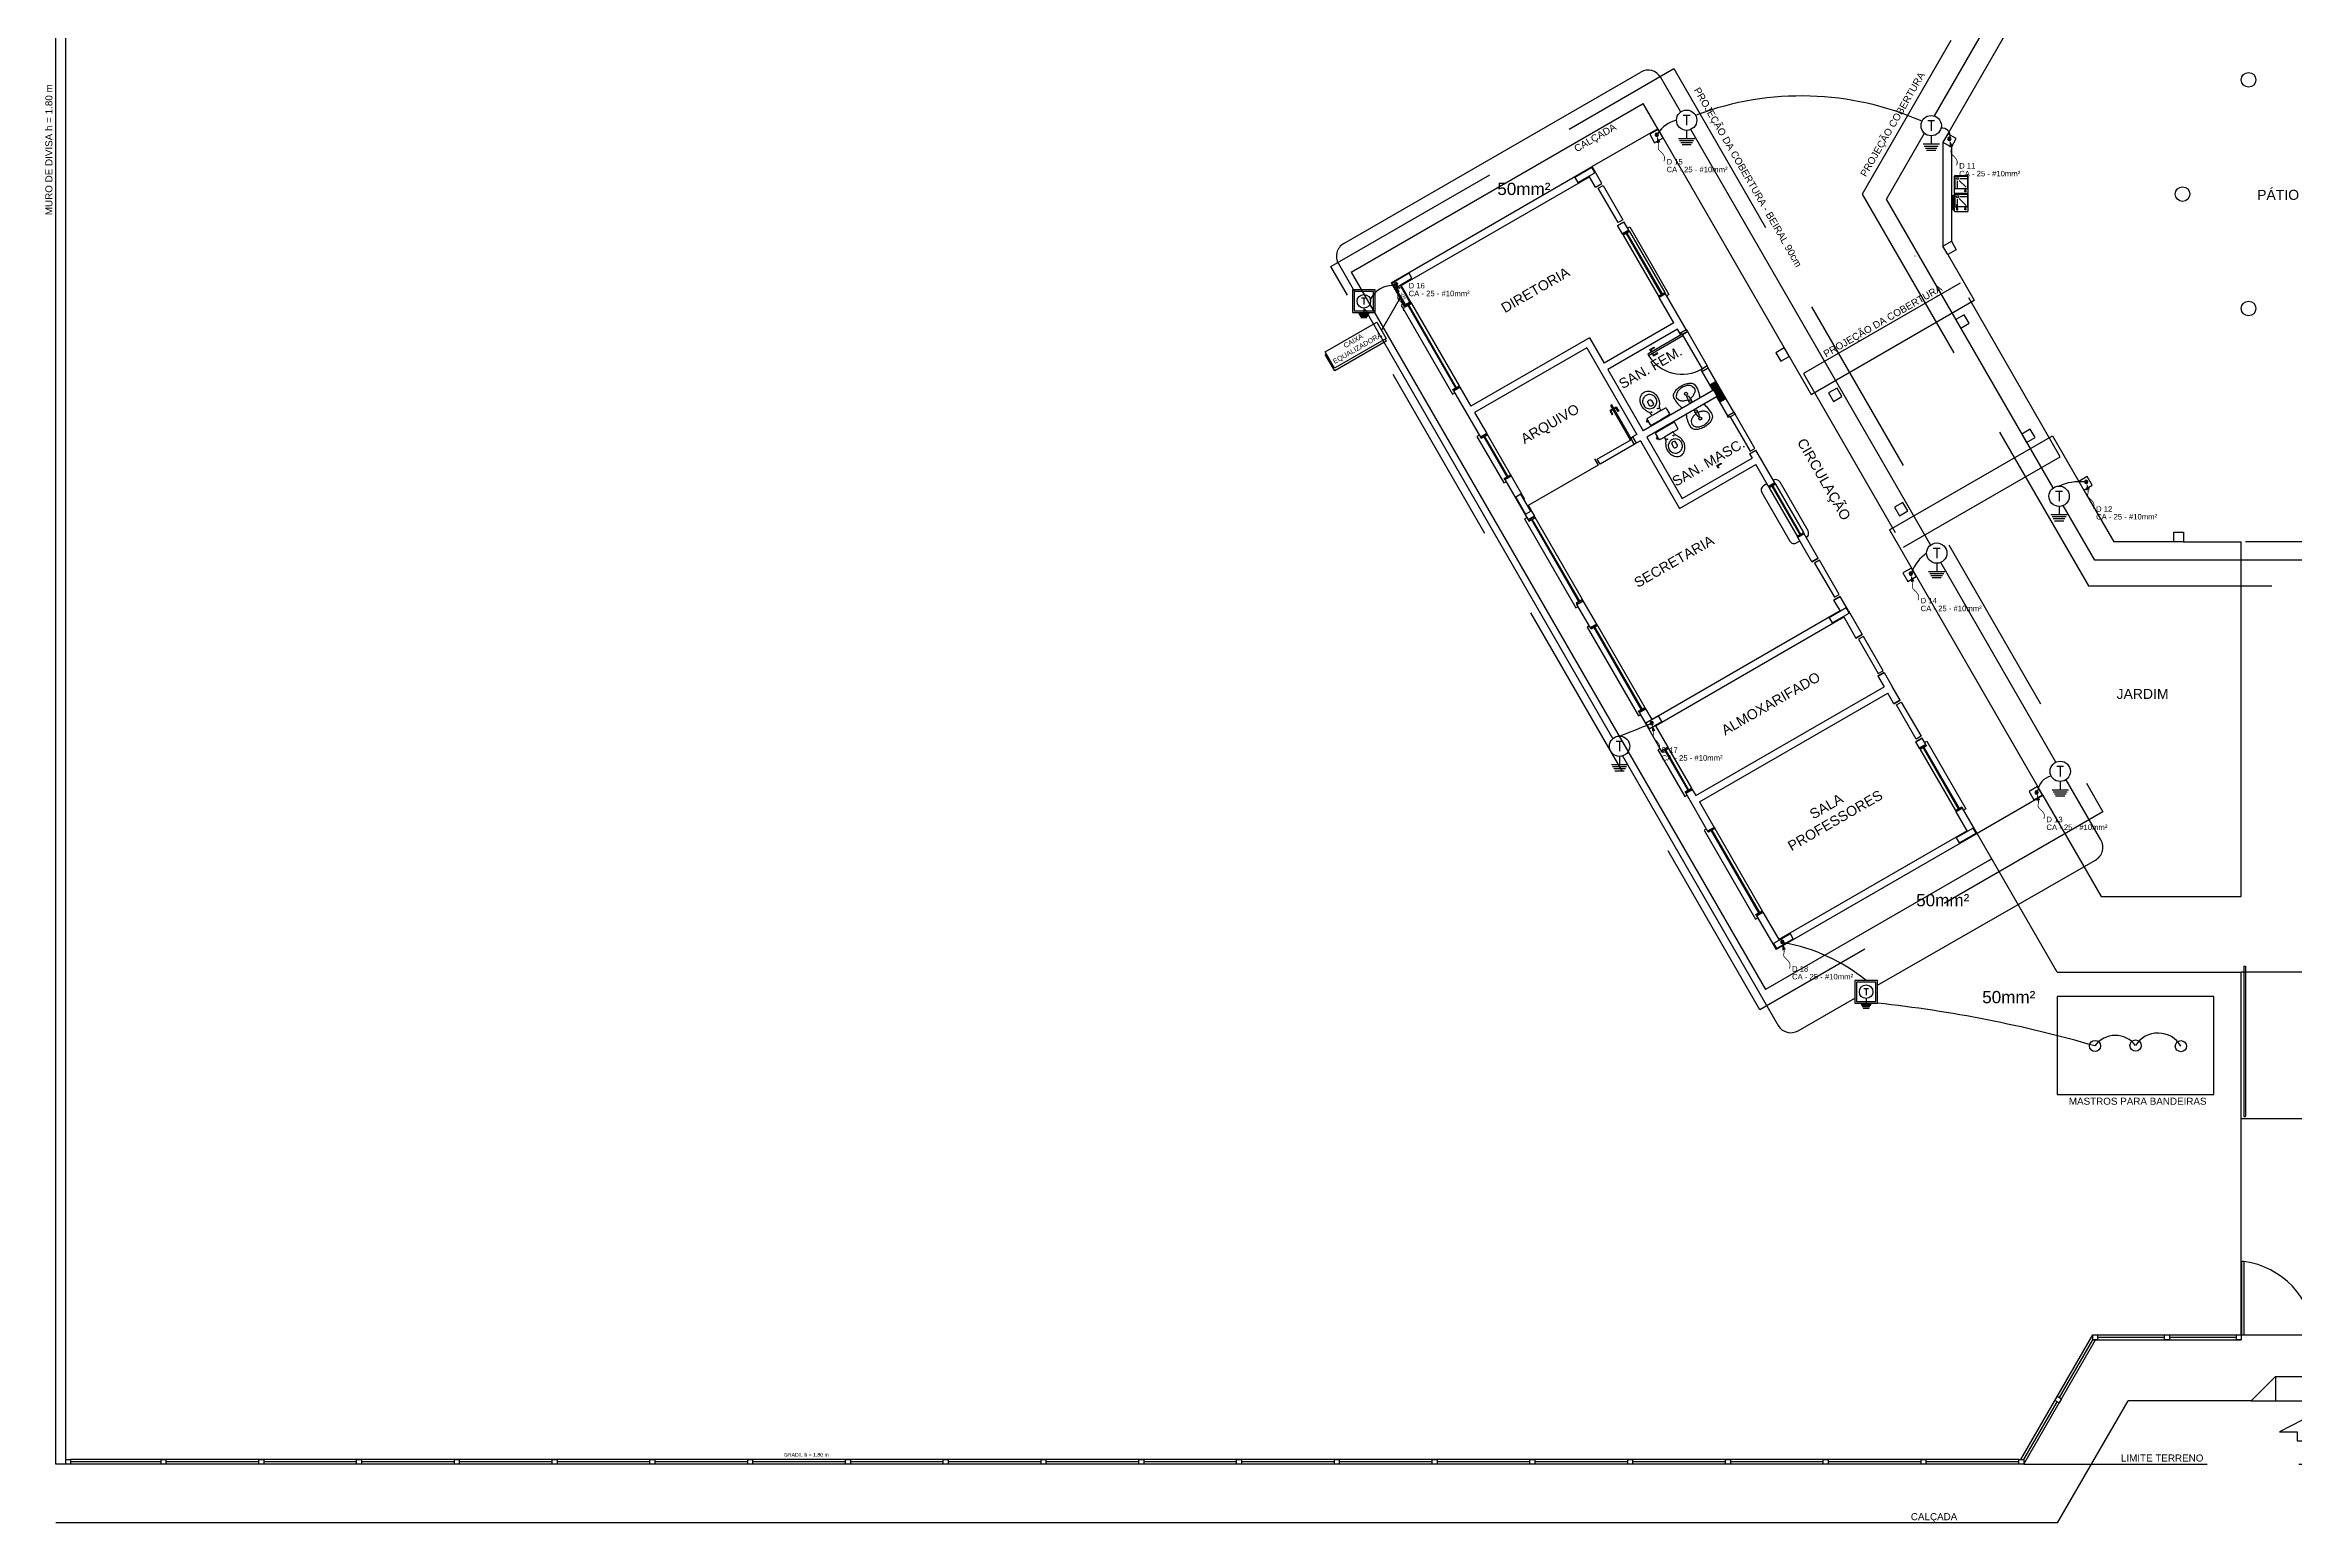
# Model space of a CAD drawing. Extents: x -192 to 167, y 237 to 369.
# Drawn here: x -62.97 to -16.95, y 295.77 to 326 of the extents above; entities that cross this region are included whole.
import ezdxf

# ---------------------------------------------------------------- set-up
doc = ezdxf.new("R2010")
doc.units = 0
doc.header["$LTSCALE"] = 0.1
doc.linetypes.add('HIDDEN', pattern=[9.525, 6.35, -3.175])
doc.linetypes.add('TRACEJADO_G', pattern=[0.375, 0.25, -0.125])
doc.layers.get('0').update_dxf_attribs({"linetype": 'CONTINUOUS'})
for name, color, linetype in [('100-Ele_diagramas', 2, 'CONTINUOUS'), ('100-txt_t2_002', 1, 'CONTINUOUS'), ('100-txt_t4', 1, 'CONTINUOUS'), ('75-0', 7, 'CONTINUOUS'), ('75-2', 7, 'CONTINUOUS'), ('A-JANEL', 1, 'CONTINUOUS'), ('A-MURO', 2, 'CONTINUOUS'), ('A-PARED', 5, 'CONTINUOUS'), ('A-PARED-PISOS', 2, 'CONTINUOUS'), ('A-PAREDE', 5, 'CONTINUOUS'), ('A-PISOS', 2, 'CONTINUOUS'), ('A-PISOS-CTEL', 2, 'TRACEJADO_G'), ('A-PISOS-NIVEL', 1, 'CONTINUOUS'), ('A-PROJCOBERTURA', 7, 'HIDDEN'), ('A-SOLEIRA', 1, 'CONTINUOUS'), ('AR-PIS', 1, 'CONTINUOUS'), ('AR-TXT', 1, 'CONTINUOUS'), ('ARQ-ALV-CORTE', 5, 'CONTINUOUS'), ('ARQ-EQP-VISTA', 1, 'CONTINUOUS'), ('ARQ-ESQ-VISTA1', 2, 'CONTINUOUS'), ('ARQ-PIS-VISTA', 8, 'CONTINUOUS'), ('ARQ-SMB-1_100', 1, 'CONTINUOUS'), ('ARQ-TXT-1_050', 2, 'CONTINUOUS'), ('ARQ-TXT-1_075', 2, 'CONTINUOUS'), ('AUX_01', 1, 'CONTINUOUS'), ('AUX_03', 3, 'CONTINUOUS'), ('Ele_diagramas', 2, 'CONTINUOUS'), ('EST-CONC-CORTE', 6, 'CONTINUOUS'), ('FARADAY', 6, 'HIDDEN'), ('GER_PARA-RAIO', 5, 'PARA-RAIO'), ('Ltype_para-raio', 5, 'PRAIO'), ('PORTAL_VTA_DIST', 2, 'CONTINUOUS'), ('PORTAL_VTA_PROX', 1, 'CONTINUOUS')]:
    doc.layers.add(name, color=color, linetype=linetype)
doc.styles.add('ESC-50-A20', font='arial.ttf', dxfattribs={"height": 0.1})
doc.styles.get("Standard").update_dxf_attribs({"font": 'ARIALUNI.TTF'})
doc.styles.add('T2', font='arial.ttf')
doc.styles.add('T4', font='arial.ttf')
doc.linetypes.add('PARA-RAIO', pattern='A,0.5,-0.15,["/",Standard,S=0.15,R=0,X=-0.1,Y=-0.075],-0.05', length=0.7)
doc.linetypes.add('PRAIO', pattern='A,0.5,-0.15,["/",Standard,S=0.15,R=0,X=-0.1,Y=-0.075],-0.05', length=0.7)

# ---------------------------------------------------------------- blocks, each defined once
blk = doc.blocks.new('cadnic01000143')
at = {"layer": 'AUX_01', "lineweight": 0}
blk.add_lwpolyline([(-0.67, -0.24), (0.67, -0.24), (0.67, 0.24), (-0.67, 0.24)], close=True, dxfattribs=at)
at = {"layer": 'AUX_03', "lineweight": 0}
blk.add_lwpolyline([(-0.6, -0.17), (0.6, -0.17), (0.6, 0.17), (-0.6, 0.17)], close=True, dxfattribs=at)
at = {"layer": '', "lineweight": 0}
blk.add_text('BEP', height=0.175, dxfattribs=at).set_placement((-0.25, -0.09))
blk = doc.blocks.new('*U71')
h = blk.add_hatch(color=252)
h.dxf.hatch_style = 1
h.paths.add_polyline_path([(0, 0), (0.15, -0.05), (0.15, 0.05)])
at = {"linetype": 'Continuous'}
for q in [(0.15, 0.05), (0.15, -0.05)]:
    blk.add_line((0, 0), q, dxfattribs=at)
for p, q in [((0.15, 0.05), (0.15, -0.05)), ((0.15, 0), (0.15, 0))]:
    blk.add_line(p, q)
blk = doc.blocks.new('cadnic01000124')
at = {"color": 10}
blk.add_lwpolyline([(0.09, 0.09, 0, 0.267, 0), (0.42, 0.42, 0.02, 0.02, 0)], format="xyseb", dxfattribs=at)
at = {"color": 10, "const_width": 0.0533}
blk.add_lwpolyline([(0.3, 0.3), (0.39, 0.38), (0.45, 0.46), (0.5, 0.54), (0.53, 0.62), (0.56, 0.69), (0.59, 0.75), (0.64, 0.81), (0.7, 0.85), (0.79, 0.87), (0.9, 0.9), (1.01, 0.92), (1.13, 0.96), (1.25, 1.01), (1.34, 1.09), (1.42, 1.21), (1.46, 1.37)], dxfattribs=at)
at = {"color": 2}
blk.add_circle((0, 0), 0.125, dxfattribs=at)
at = {"color": 3}
blk.add_circle((0, 0), 0.05, dxfattribs=at)
blk = doc.blocks.new('*U68')
at = {"layer": 'Ele_diagramas', "color": 4}
for p, q in [((-0.07, 0.103), (0.07, 0.103)), ((0, 0.103), (0, -0.103))]:
    blk.add_line(p, q, dxfattribs=at)
at = {"layer": 'Ele_diagramas', "color": 3}
for p, q in [((-0.167, -0.375), (0.167, -0.375)), ((-0.143, -0.417), (0.143, -0.417)), ((-0.119, -0.458), (0.119, -0.458)), ((0, -0.208), (0, -0.375)), ((-0.094, -0.5), (0.094, -0.5))]:
    blk.add_line(p, q, dxfattribs=at)
at = {"layer": 'Ele_diagramas', "color": 2}
blk.add_circle((0, 0), 0.208, dxfattribs=at)
blk = doc.blocks.new('6 SALAS')
at = {"layer": 'ARQ-ALV-CORTE'}
h = blk.add_hatch(color=253, dxfattribs=at)
h.dxf.hatch_style = 1
h.paths.add_polyline_path([(34.049, -28.033), (33.945, -28.093), (34.045, -28.266), (34.149, -28.206)])
h.paths.add_polyline_path([(33.949, -27.859), (33.845, -27.919), (33.945, -28.093), (34.049, -28.033)])
at = {"color": 251}
for points in [[(41.763, -47.452), (41.663, -47.452), (41.663, -47.352), (41.763, -47.352)], [(43.232, -47.452), (43.132, -47.452), (43.132, -47.352), (43.232, -47.352)], [(44.7, -47.452), (44.6, -47.452), (44.6, -47.352), (44.7, -47.352)], [(41.025, -48.658), (40.975, -48.744), (40.888, -48.694), (40.938, -48.608)], [(0.3, -50), (0.2, -50), (0.2, -49.9), (0.3, -49.9)], [(2.25, -50), (2.15, -50), (2.15, -49.9), (2.25, -49.9)], [(4.25, -50), (4.15, -50), (4.15, -49.9), (4.25, -49.9)], [(6.25, -50), (6.15, -50), (6.15, -49.9), (6.25, -49.9)], [(8.25, -50), (8.15, -50), (8.15, -49.9), (8.25, -49.9)], [(10.25, -50), (10.15, -50), (10.15, -49.9), (10.25, -49.9)], [(12.25, -50), (12.15, -50), (12.15, -49.9), (12.25, -49.9)], [(14.25, -50), (14.15, -50), (14.15, -49.9), (14.25, -49.9)], [(16.25, -50), (16.15, -50), (16.15, -49.9), (16.25, -49.9)], [(18.25, -50), (18.15, -50), (18.15, -49.9), (18.25, -49.9)], [(20.25, -50), (20.15, -50), (20.15, -49.9), (20.25, -49.9)], [(22.25, -50), (22.15, -50), (22.15, -49.9), (22.25, -49.9)], [(24.25, -50), (24.15, -50), (24.15, -49.9), (24.25, -49.9)], [(26.25, -50), (26.15, -50), (26.15, -49.9), (26.25, -49.9)], [(28.25, -50), (28.15, -50), (28.15, -49.9), (28.25, -49.9)], [(30.25, -50), (30.15, -50), (30.15, -49.9), (30.25, -49.9)], [(32.25, -50), (32.15, -50), (32.15, -49.9), (32.25, -49.9)], [(34.25, -50), (34.15, -50), (34.15, -49.9), (34.25, -49.9)], [(36.25, -50), (36.15, -50), (36.15, -49.9), (36.25, -49.9)], [(38.25, -50), (38.15, -50), (38.15, -49.9), (38.25, -49.9)], [(40.25, -50), (40.15, -50), (40.15, -49.9), (40.25, -49.9)]]:
    blk.add_lwpolyline(points, close=True, dxfattribs=at)
at = {"layer": 'A-JANEL', "color": 251}
for p, q in [((32.924, -26.055), (32.794, -26.13)), ((32.924, -26.055), (32.794, -26.13)), ((35.759, -30.965), (35.629, -31.04)), ((35.759, -30.965), (35.629, -31.04)), ((38.999, -36.577), (38.869, -36.652))]:
    blk.add_line(p, q, dxfattribs=at)
blk.add_arc((37.732, -25.361), 0.01, 180, 210, dxfattribs=at)
at = {"layer": 'A-MURO', "color": 251}
for p, q in [((0, -50), (0, 0)), ((0.2, -50), (0.2, -0.2)), ((0.2, -50), (0, -50))]:
    blk.add_line(p, q, dxfattribs=at)
at = {"layer": 'A-PARED', "color": 251}
for p, q in [((27.311, -25.832), (31.424, -23.457)), ((31.624, -23.803), (31.424, -23.457)), ((27.516, -25.887), (31.369, -23.662)), ((31.494, -23.878), (31.369, -23.662)), ((31.494, -23.878), (31.624, -23.803)), ((31.494, -23.878), (31.624, -23.803)), ((31.944, -24.658), (32.074, -24.583)), ((31.944, -24.658), (32.074, -24.583)), ((32.044, -24.831), (31.944, -24.658)), ((32.044, -24.831), (32.174, -24.756)), ((32.174, -24.756), (32.074, -24.583)), ((27.311, -25.832), (27.586, -26.308)), ((27.516, -25.887), (27.716, -26.233)), ((33.094, -26.649), (32.794, -26.13)), ((33.299, -26.704), (32.924, -26.055)), ((31.366, -26.955), (28.941, -28.355)), ((31.366, -26.955), (31.666, -27.474)), ((31.311, -27.16), (29.016, -28.485)), ((31.311, -27.16), (31.573, -27.614)), ((28.586, -28.04), (29.136, -28.993, -0.848)), ((28.716, -27.966, 1.89), (28.941, -28.355)), ((31.573, -27.614), (32.336, -28.935)), ((29.016, -28.485), (29.266, -28.918)), ((32.541, -28.99), (33.266, -30.246)), ((31.47, -29.435), (31.545, -29.565)), ((32.411, -29.065), (33.211, -30.451)), ((33.266, -30.246), (34.694, -29.421)), ((34.644, -29.334), (34.774, -29.259)), ((34.644, -29.334), (34.774, -29.259)), ((35.159, -29.926), (34.774, -29.259)), ((29.636, -29.859, -0.848), (30.112, -30.684)), ((29.766, -29.784, -0.848), (30.041, -30.26)), ((31.545, -29.565), (30.116, -30.39)), ((33.211, -30.451), (34.769, -29.551)), ((34.583, -29.658), (34.769, -29.551)), ((35.029, -30.001), (34.769, -29.551)), ((35.029, -30.001), (35.159, -29.926)), ((30.116, -30.39), (30.241, -30.606)), ((35.919, -31.542), (35.629, -31.04)), ((36.049, -31.467), (35.759, -30.965)), ((35.919, -31.542), (36.049, -31.467)), ((32.641, -34.763), (36.494, -32.538)), ((32.716, -34.893), (36.569, -32.668)), ((36.369, -32.322), (36.499, -32.247)), ((36.494, -32.538), (36.369, -32.322)), ((36.662, -32.528), (36.499, -32.247)), ((36.569, -32.668), (36.819, -33.101)), ((36.662, -32.528), (36.949, -33.026)), ((36.819, -33.101), (36.949, -33.026)), ((37.269, -33.881), (37.399, -33.806)), ((37.269, -33.881), (37.394, -34.097)), ((37.399, -33.806), (37.562, -34.087)), ((33.541, -36.322), (37.394, -34.097)), ((33.616, -36.452), (37.469, -34.227)), ((37.594, -34.444), (37.469, -34.227)), ((37.724, -34.369), (37.562, -34.087)), ((37.594, -34.444), (37.724, -34.369)), ((32.387, -34.624), (32.548, -34.903)), ((32.517, -34.549), (32.641, -34.763)), ((32.548, -34.903), (32.838, -35.406, 0.728)), ((32.716, -34.893), (32.968, -35.331, 0.728)), ((38.044, -35.223), (38.174, -35.148)), ((38.119, -35.353), (38.044, -35.223)), ((38.249, -35.278), (38.174, -35.148)), ((33.338, -36.272, 0.728), (33.786, -37.047)), ((33.468, -36.197, 0.728), (33.541, -36.322)), ((33.616, -36.452), (33.916, -36.972)), ((39.094, -37.042), (38.869, -36.652)), ((39.299, -37.097), (38.999, -36.577)), ((39.299, -37.097), (35.186, -39.472)), ((39.094, -37.042), (35.241, -39.267)), ((34.786, -38.779), (35.186, -39.472)), ((34.916, -38.704), (35.241, -39.267))]:
    blk.add_line(p, q, dxfattribs=at)
for points in [[(32.601, -22.795), (32.701, -22.968), (32.874, -22.868), (32.774, -22.695)], [(35.181, -27.263), (35.281, -27.437), (35.454, -27.337), (35.354, -27.163)], [(37.781, -31.767), (37.881, -31.94), (38.054, -31.84), (37.954, -31.667)], [(40.361, -36.235), (40.461, -36.409), (40.634, -36.309), (40.534, -36.135)], [(40.938, -42.434), (44.138, -42.434), (44.138, -40.434), (40.938, -40.434)]]:
    blk.add_lwpolyline(points, close=True, dxfattribs=at)
at = {"layer": 'A-PARED-PISOS', "color": 251}
for p, q in [((32.767, -22.682), (31.424, -23.457)), ((32.767, -22.682), (35.904, -28.116)), ((37.504, -30.887), (40.642, -36.322)), ((40.642, -36.322), (39.299, -37.097))]:
    blk.add_line(p, q, dxfattribs=at)
at = {"layer": 'A-PAREDE', "color": 251}
for p, q in [((32.174, -24.756), (32.044, -24.831)), ((32.174, -24.756), (32.044, -24.831)), ((27.716, -26.233), (27.586, -26.308)), ((27.586, -26.308), (27.716, -26.233)), ((27.716, -26.233), (27.586, -26.308)), ((32.924, -26.055), (32.794, -26.13)), ((32.924, -26.055), (32.794, -26.13)), ((28.716, -27.965), (28.586, -28.04)), ((28.586, -28.04), (28.716, -27.965)), ((28.716, -27.965), (28.586, -28.04)), ((29.136, -28.993, -0.848), (29.266, -28.918, -0.848)), ((29.266, -28.918, -0.848), (29.136, -28.993, -0.848)), ((29.636, -29.859, -0.848), (29.766, -29.784, -0.848)), ((29.766, -29.784, -0.848), (29.636, -29.859, -0.848)), ((35.159, -29.926), (35.029, -30.001)), ((35.159, -29.926), (35.029, -30.001)), ((30.241, -30.606), (30.111, -30.681)), ((30.111, -30.681), (30.241, -30.606)), ((30.241, -30.606), (30.111, -30.681)), ((35.759, -30.965), (35.629, -31.04)), ((35.759, -30.965), (35.629, -31.04)), ((36.049, -31.467), (35.919, -31.542)), ((31.241, -32.339), (31.111, -32.414)), ((31.111, -32.414), (31.241, -32.339)), ((31.241, -32.339), (31.111, -32.414)), ((31.387, -32.892), (31.111, -32.414)), ((31.517, -32.817), (31.241, -32.339)), ((36.499, -32.247), (36.369, -32.322)), ((31.517, -32.817), (31.387, -32.892)), ((31.387, -32.892), (31.517, -32.817)), ((31.517, -32.817), (31.387, -32.892)), ((36.949, -33.026), (36.819, -33.101)), ((37.399, -33.806), (37.269, -33.881)), ((37.724, -34.369), (37.594, -34.444)), ((32.517, -34.549), (32.387, -34.624)), ((32.387, -34.624), (32.517, -34.549)), ((32.517, -34.549), (32.387, -34.624)), ((32.838, -35.406), (32.968, -35.331)), ((32.968, -35.331), (32.838, -35.406)), ((38.174, -35.148), (38.044, -35.223)), ((38.249, -35.278), (38.119, -35.353)), ((38.249, -35.278), (38.119, -35.353)), ((38.249, -35.278), (38.119, -35.353)), ((33.338, -36.272), (33.468, -36.197)), ((33.468, -36.197), (33.338, -36.272)), ((38.999, -36.577), (38.869, -36.652)), ((33.916, -36.972), (33.786, -37.047)), ((33.786, -37.047), (33.916, -36.972)), ((33.916, -36.972), (33.786, -37.047)), ((34.916, -38.704), (34.786, -38.779)), ((34.786, -38.779), (34.916, -38.704)), ((34.916, -38.704), (34.786, -38.779))]:
    blk.add_line(p, q, dxfattribs=at)
for points in [[(38.772, -24.983), (38.872, -25.156), (38.698, -25.256), (38.598, -25.083)], [(38.772, -24.983), (38.872, -25.156), (38.698, -25.256), (38.598, -25.083)], [(27.331, -25.837), (27.391, -25.941), (27.738, -25.741), (27.678, -25.637)], [(39.035, -26.486), (38.862, -26.586), (38.962, -26.76), (39.135, -26.66)], [(36.432, -27.986), (36.259, -28.086), (36.359, -28.26), (36.532, -28.16)], [(40.383, -28.826), (40.21, -28.926), (40.31, -29.099), (40.483, -28.999)], [(41.652, -29.971), (41.552, -29.797), (41.378, -29.897), (41.478, -30.071)], [(41.652, -29.971), (41.552, -29.797), (41.378, -29.897), (41.478, -30.071)], [(29.862, -30.219), (30.062, -30.565), (30.166, -30.505), (29.966, -30.159)], [(37.781, -30.324), (37.607, -30.424), (37.707, -30.598), (37.881, -30.498)], [(43.32, -30.934), (43.52, -30.934), (43.52, -31.134), (43.32, -31.134)], [(43.32, -30.934), (43.52, -30.934), (43.52, -31.134), (43.32, -31.134)], [(36.272, -32.684), (36.332, -32.788), (36.679, -32.588), (36.619, -32.484)], [(38.872, -37.187), (38.932, -37.291), (39.279, -37.091), (39.219, -36.987)], [(35.131, -39.347), (35.191, -39.451), (35.538, -39.251), (35.478, -39.147)]]:
    blk.add_lwpolyline(points, close=True, dxfattribs=at)
for centre in [(44.85, -21.681), (44.85, -21.681), (43.5, -24.019), (43.5, -24.019), (44.85, -26.358), (44.85, -26.358)]:
    blk.add_circle(centre, 0.15, dxfattribs=at)
at = {"layer": 'A-PISOS', "color": 251}
for p, q in [((31.059, -22.975), (32.467, -22.162)), ((32.767, -22.682), (32.467, -22.162)), ((26.491, -25.612), (31.059, -22.975)), ((26.491, -25.612), (34.966, -40.291)), ((35.904, -28.116), (39.238, -26.191)), ((37.504, -30.887), (40.838, -28.962)), ((39.599, -37.616), (34.966, -40.291)), ((39.599, -37.616), (39.534, -37.654)), ((39.599, -37.616), (39.534, -37.654))]:
    blk.add_line(p, q, dxfattribs=at)
at = {"layer": 'A-PISOS-CTEL', "color": 251, "linetype": 'TRACEJADO_G', "ltscale": 150}
blk.add_line((40.25, -50), (52.15, -50), dxfattribs=at)
for points in [[(50.827, -16.004), (41.573, -16.004), (36.945, -24.019), (41.573, -32.034), (50.827, -32.034), (55.455, -24.019)], [(26.081, -25.502), (33.096, -21.452), (41.871, -36.651), (34.856, -40.701)]]:
    blk.add_lwpolyline(points, close=True, dxfattribs=at)
blk.add_lwpolyline([(37.793, -31.239), (40.998, -29.391), (38.952, -25.842), (35.746, -27.69), (37.793, -31.239)], dxfattribs=at)
at = {"layer": 'A-PISOS-NIVEL', "color": 251}
for p, q in [((41.378, -18.141), (38.698, -22.783)), ((38.698, -25.256), (39.238, -26.191)), ((40.838, -28.962), (41.378, -29.897)), ((41.478, -30.071), (42.092, -31.134)), ((43.32, -31.134), (42.092, -31.134)), ((43.52, -31.134), (44.7, -31.134)), ((44.7, -38.384), (44.7, -31.134)), ((47.61, -31.134), (44.79, -31.134)), ((40.642, -36.322), (41.832, -38.384)), ((40.938, -39.934), (39.299, -37.097)), ((41.832, -38.384), (44.7, -38.384)), ((40.938, -39.934), (44.7, -39.934)), ((44.7, -47.352), (44.7, -39.934)), ((47.7, -39.934), (44.7, -39.934)), ((47.7, -42.934), (44.7, -42.934)), ((44.75, -42.884), (44.79, -42.884)), ((44.9, -48.702), (42.385, -48.702)), ((40.943, -51.2), (0, -51.2))]:
    blk.add_line(p, q, dxfattribs=at)
for centre, start, end in [((38.032, -25.281), 180, 210), ((38.48, -26.098), 300, 30)]:
    blk.add_arc(centre, 0.01, start, end, dxfattribs=at)
at = {"layer": 'A-PROJCOBERTURA', "color": 251, "ltscale": 7.5}
blk.add_arc((37.732, -25.361), 0.01, 180, 210, dxfattribs=at)
at = {"layer": 'A-SOLEIRA', "color": 251}
for p, q in [((35.127, -29.869), (35.127, -29.869)), ((35.263, -29.906), (35.838, -30.902)), ((34.893, -30.12), (35.468, -31.116)), ((34.997, -29.944), (34.93, -29.983)), ((35.672, -31.114), (35.605, -31.152)), ((35.802, -31.039), (35.802, -31.039))]:
    blk.add_line(p, q, dxfattribs=at)
for points in [[(31.072, -23.677), (31.132, -23.781), (31.479, -23.581), (31.419, -23.477)], [(31.547, -23.9), (31.647, -23.842), (32.052, -24.544), (31.952, -24.601)], [(34.652, -29.278), (34.752, -29.22), (34.347, -28.519), (34.247, -28.576)], [(32.228, -29.038), (32.285, -29.137), (31.584, -29.542), (31.526, -29.443)], [(36.377, -32.265), (36.477, -32.208), (36.072, -31.506), (35.972, -31.564)], [(37.277, -33.824), (37.377, -33.767), (36.972, -33.065), (36.872, -33.123)], [(37.647, -34.465), (37.747, -34.408), (38.152, -35.109), (38.052, -35.167)]]:
    blk.add_lwpolyline(points, close=True, dxfattribs=at)
for centre, start, end in [((35.177, -29.956), 30, 120), ((34.98, -30.07), 120, 210), ((35.555, -31.066), 210, 300), ((35.752, -30.952), 300, 30)]:
    blk.add_arc(centre, 0.1, start, end, dxfattribs=at)
at = {"layer": 'AR-PIS', "color": 251, "ltscale": 10}
for p, q in [((41.763, -47.402), (43.132, -47.402)), ((43.232, -47.402), (44.6, -47.402)), ((40.982, -48.633), (41.663, -47.452)), ((40.25, -49.9), (40.932, -48.719)), ((2.15, -49.95), (0.3, -49.95)), ((4.15, -49.95), (2.25, -49.95)), ((6.15, -49.95), (4.25, -49.95)), ((8.15, -49.95), (6.25, -49.95)), ((10.15, -49.95), (8.25, -49.95)), ((12.15, -49.95), (10.25, -49.95)), ((14.15, -49.95), (12.25, -49.95)), ((16.15, -49.95), (14.25, -49.95)), ((18.15, -49.95), (16.25, -49.95)), ((20.15, -49.95), (18.25, -49.95)), ((22.15, -49.95), (20.25, -49.95)), ((24.15, -49.95), (22.25, -49.95)), ((26.15, -49.95), (24.25, -49.95)), ((28.15, -49.95), (26.25, -49.95)), ((30.15, -49.95), (28.25, -49.95)), ((32.15, -49.95), (30.25, -49.95)), ((34.15, -49.95), (32.25, -49.95)), ((36.15, -49.95), (34.25, -49.95)), ((38.15, -49.95), (36.25, -49.95)), ((40.15, -49.95), (38.25, -49.95))]:
    blk.add_line(p, q, dxfattribs=at)
at = {"layer": 'ARQ-ALV-CORTE', "color": 251}
for p, q in [((38.598, -22.956), (38.598, -25.083)), ((38.772, -23.056), (38.772, -24.983)), ((38.838, -23.998), (38.838, -23.648)), ((38.848, -23.638), (39.098, -23.638)), ((38.848, -23.898), (38.848, -23.658)), ((38.858, -23.648), (39.088, -23.648)), ((39.088, -23.908), (38.858, -23.908)), ((38.898, -23.898), (38.898, -23.748)), ((39.071, -23.878), (38.93, -23.737)), ((38.948, -23.698), (39.088, -23.698)), ((39.054, -23.945), (39.049, -23.929)), ((39.067, -23.928), (39.05, -23.928)), ((39.068, -23.929), (39.063, -23.945)), ((39.098, -23.658), (39.098, -23.898)), ((39.108, -23.648), (39.108, -23.998)), ((38.808, -24.349), (38.808, -24.039)), ((38.808, -24.039), (38.838, -24.039)), ((38.838, -24.349), (38.808, -24.349)), ((38.838, -24.039), (38.838, -24.019)), ((38.838, -24.349), (38.838, -24.039)), ((38.838, -24.369), (38.838, -24.349)), ((39.098, -24.008), (38.848, -24.008)), ((38.848, -24.009), (39.098, -24.009)), ((38.848, -24.269), (38.848, -24.029)), ((39.098, -24.379), (38.848, -24.379)), ((38.858, -24.019), (39.088, -24.019)), ((38.883, -24.279), (38.858, -24.279)), ((38.883, -24.329), (38.883, -24.229)), ((38.893, -24.329), (38.893, -24.229)), ((39.088, -24.279), (38.893, -24.279)), ((38.898, -24.269), (38.898, -24.119)), ((39.071, -24.249), (38.93, -24.108)), ((38.948, -24.069), (39.088, -24.069)), ((39.054, -24.316), (39.049, -24.3)), ((39.067, -24.299), (39.05, -24.299)), ((39.068, -24.3), (39.063, -24.316)), ((39.098, -24.029), (39.098, -24.269)), ((39.108, -24.019), (39.108, -24.369)), ((33.094, -26.649), (31.666, -27.474)), ((33.094, -26.649), (32.908, -26.757)), ((33.169, -26.779), (31.741, -27.604)), ((33.219, -26.866), (33.169, -26.779)), ((33.219, -26.866), (33.349, -26.791)), ((33.219, -26.866), (33.349, -26.791)), ((33.372, -26.83), (33.272, -26.887)), ((33.349, -26.791), (33.299, -26.704)), ((31.741, -27.604), (32.466, -28.86)), ((33.669, -27.645), (33.799, -27.57)), ((33.669, -27.645), (33.799, -27.57)), ((34.324, -28.48), (33.799, -27.57)), ((33.894, -28.035), (32.466, -28.86)), ((33.478, -27.953), (33.515, -27.989)), ((33.515, -27.989), (33.528, -28.04)), ((33.669, -27.645), (33.894, -28.035)), ((33.894, -28.035), (33.708, -28.143)), ((33.969, -28.165), (32.541, -28.99)), ((33.157, -28.196), (33.144, -28.145)), ((33.356, -28.161), (33.387, -28.143)), ((33.356, -28.161), (33.407, -28.268)), ((33.387, -28.143), (33.454, -28.241)), ((33.591, -28.568), (33.524, -28.47)), ((33.622, -28.55), (33.57, -28.443)), ((33.82, -28.516), (33.782, -28.479)), ((33.969, -28.165), (33.783, -28.273)), ((33.833, -28.567), (33.82, -28.516)), ((33.969, -28.165), (34.194, -28.555)), ((34.194, -28.555), (34.324, -28.48)), ((34.194, -28.555), (34.324, -28.48)), ((32.336, -28.935), (32.249, -28.985)), ((32.249, -28.985), (32.324, -29.115)), ((33.461, -28.723), (33.499, -28.76)), ((33.591, -28.568), (33.622, -28.55)), ((32.285, -29.137), (32.228, -29.038)), ((32.411, -29.065), (32.324, -29.115)), ((34.644, -29.334), (34.694, -29.421))]:
    blk.add_line(p, q, dxfattribs=at)
for points in [[(38.772, -23.056), (38.872, -22.883), (38.698, -22.783), (38.598, -22.956)], [(38.772, -23.056), (38.872, -22.883), (38.698, -22.783), (38.598, -22.956)], [(33.265, -26.886), (32.564, -27.291), (32.579, -27.317), (33.28, -26.912)], [(32.624, -27.204), (32.646, -27.243), (32.633, -27.251), (32.603, -27.199), (32.69, -27.149), (32.697, -27.162)], [(33.267, -26.879), (33.237, -26.896), (33.219, -26.866), (33.349, -26.791), (33.372, -26.83), (33.272, -26.887)], [(33.272, -26.887), (33.372, -26.83), (33.777, -27.531), (33.677, -27.589)], [(32.684, -27.308), (32.661, -27.269), (32.648, -27.277), (32.678, -27.329), (32.765, -27.279), (32.757, -27.266)], [(33.682, -27.598), (33.652, -27.615), (33.669, -27.645), (33.799, -27.57), (33.777, -27.531), (33.677, -27.589)], [(33.845, -27.919), (34.045, -28.266), (34.149, -28.206), (33.949, -27.859)], [(31.807, -28.449), (31.846, -28.427), (31.838, -28.414), (31.786, -28.444), (31.836, -28.53), (31.849, -28.523)], [(32.229, -29.031), (31.824, -28.33), (31.798, -28.345), (32.203, -29.046)], [(31.911, -28.389), (31.872, -28.412), (31.864, -28.399), (31.916, -28.369), (31.966, -28.455), (31.953, -28.463)], [(34.242, -28.567), (34.212, -28.585), (34.194, -28.555), (34.324, -28.48), (34.347, -28.519), (34.247, -28.576)], [(32.236, -29.033), (32.219, -29.003), (32.249, -28.985), (32.324, -29.115), (32.285, -29.137), (32.228, -29.038)], [(33.994, -29.577), (34.016, -29.616), (34.003, -29.623), (33.973, -29.572), (34.06, -29.522), (34.067, -29.535)]]:
    blk.add_lwpolyline(points, close=True, dxfattribs=at)
for points in [[(32.488, -28.067, -0.182004), (32.593, -28.05, -0.098298), (32.682, -28.085, -0.085166), (32.744, -28.142, -0.08648), (32.782, -28.212, -0.067868), (32.798, -28.284, -0.06199), (32.797, -28.35, 0.060779), (32.8, -28.387, 0.023796), (32.806, -28.406), (32.826, -28.447), (32.916, -28.395, -0.424217), (32.941, -28.402), (32.952, -28.422), (32.967, -28.448), (33.004, -28.511, -0.418036), (32.997, -28.536), (32.818, -28.639), (32.639, -28.743, -0.418036), (32.614, -28.736), (32.578, -28.673), (32.568, -28.679), (32.569, -28.681), (32.555, -28.689), (32.546, -28.674), (32.537, -28.658), (32.551, -28.65), (32.553, -28.653), (32.563, -28.647), (32.551, -28.627, -0.424217), (32.558, -28.602), (32.648, -28.55), (32.622, -28.512, 0.023796), (32.608, -28.497, 0.060779), (32.578, -28.476, -0.06199), (32.52, -28.444, -0.067868), (32.466, -28.394, -0.08648), (32.424, -28.326, -0.085166), (32.406, -28.244, -0.098298), (32.42, -28.15, -0.182004)], [(32.614, -28.226, -0.276984), (32.638, -28.238), (32.68, -28.311, -0.393258), (32.603, -28.356), (32.561, -28.282, -0.276984), (32.562, -28.256, -0.2)], [(33.239, -29.368, 0.182004), (33.306, -29.285, 0.098298), (33.32, -29.19, 0.085166), (33.302, -29.108, 0.08648), (33.26, -29.04, 0.067868), (33.206, -28.99, 0.06199), (33.148, -28.958, -0.060779), (33.118, -28.937, -0.023796), (33.104, -28.922), (33.078, -28.884), (33.169, -28.832, 0.424217), (33.175, -28.807), (33.163, -28.787), (33.148, -28.761), (33.112, -28.698, 0.418036), (33.087, -28.692), (32.908, -28.795), (32.729, -28.899, 0.418036), (32.722, -28.923), (32.759, -28.986), (32.749, -28.992), (32.747, -28.99), (32.733, -28.998), (32.742, -29.013), (32.751, -29.029), (32.765, -29.021), (32.764, -29.018), (32.774, -29.012), (32.785, -29.032, 0.424217), (32.81, -29.039), (32.9, -28.987), (32.92, -29.028, -0.023796), (32.926, -29.048, -0.060779), (32.929, -29.084, 0.06199), (32.928, -29.151, 0.067868), (32.944, -29.222, 0.08648), (32.982, -29.293, 0.085166), (33.044, -29.349, 0.098298), (33.133, -29.385, 0.182004)], [(33.164, -29.178, 0.276984), (33.166, -29.152), (33.123, -29.079, 0.393258), (33.046, -29.123), (33.089, -29.197, 0.276984), (33.112, -29.208, 0.2)]]:
    blk.add_lwpolyline(points, format="xyb", close=True, dxfattribs=at)
for points in [[(33.096, -28.19), (33.086, -28.14, -0.105935), (33.112, -28.067, -0.069568), (33.165, -28.002, -0.055787), (33.248, -27.941, -0.055787), (33.343, -27.899, -0.069568), (33.426, -27.885, -0.105935), (33.502, -27.9), (33.541, -27.934)], [(33.386, -28.225, -0.04979), (33.329, -28.246, -0.08069), (33.259, -28.252, -0.107047), (33.195, -28.233), (33.157, -28.196)], [(33.436, -28.779), (33.474, -28.812, 0.105935), (33.551, -28.827, 0.069568), (33.633, -28.814, 0.055787), (33.728, -28.772, 0.055787), (33.812, -28.71, 0.069568), (33.865, -28.646, 0.105935), (33.89, -28.572), (33.88, -28.522)], [(33.551, -28.51, 0.04979), (33.505, -28.549, 0.08069), (33.464, -28.607, 0.107047), (33.448, -28.672), (33.461, -28.723)]]:
    blk.add_lwpolyline(points, format="xyb", dxfattribs=at)
for points in [[(32.826, -28.447), (32.737, -28.498), (32.648, -28.55)], [(32.568, -28.679), (32.553, -28.653)], [(32.563, -28.647), (32.578, -28.673)], [(32.749, -28.992), (32.764, -29.018)], [(32.774, -29.012), (32.759, -28.986)], [(33.078, -28.884), (32.989, -28.936), (32.9, -28.987)]]:
    blk.add_lwpolyline(points, dxfattribs=at)
for centre, radius in [((38.898, -23.698), 0.0223), ((38.898, -24.069), 0.0223), ((39.058, -23.958), 0.0142), ((39.058, -24.329), 0.0142), ((39.058, -23.958), 0.00596), ((39.058, -24.329), 0.00596), ((33.343, -28.104), 0.0313), ((32.638, -28.478), 0.0075), ((32.768, -28.403), 0.0075), ((33.43, -28.255), 0.027), ((33.547, -28.457), 0.027), ((33.088, -28.957), 0.0075), ((33.634, -28.608), 0.0313), ((32.958, -29.032), 0.0075)]:
    blk.add_circle(centre, radius, dxfattribs=at)
for centre, radius, start, end in [((38.848, -23.648), 0.01, 90, 180), ((38.858, -23.658), 0.01, 90, 180), ((38.858, -23.898), 0.01, 180, 270), ((39.05, -23.929), 0.001, 90, 198.4349), ((39.067, -23.929), 0.001, 341.5651, 90), ((39.088, -23.658), 0.01, 0, 90), ((39.088, -23.898), 0.01, 270, 0), ((39.098, -23.648), 0.01, 0, 90), ((38.848, -23.998), 0.01, 180, 270), ((38.848, -24.019), 0.01, 90, 180), ((38.848, -24.369), 0.01, 180, 270), ((38.858, -24.029), 0.01, 90, 180), ((38.858, -24.269), 0.01, 180, 270), ((38.888, -24.329), 0.0147, 109.9134, 70.0866), ((38.888, -24.229), 0.005, 0, 180), ((38.888, -24.329), 0.00499, 180, 0), ((39.05, -24.3), 0.001, 90, 198.4349), ((39.067, -24.3), 0.001, 341.5651, 90), ((39.088, -24.029), 0.01, 0, 90), ((39.088, -24.269), 0.01, 270, 0), ((39.098, -23.998), 0.01, 270, 0), ((39.098, -24.019), 0.01, 0, 90), ((39.098, -24.369), 0.01, 270, 0), ((33.265, -26.899, 0.02), 0.804, 211.3268, 300.8216), ((33.358, -28.176), 0.22, 135.6896, 154.1425), ((33.418, -28.235), 0.304, 120, 135.6896), ((33.418, -28.235), 0.304, 104.3104, 120), ((33.397, -28.153), 0.22, 85.8575, 104.3104), ((33.402, -28.092), 0.159, 61.4172, 85.8575), ((33.37, -28.036), 0.159, 334.1425, 358.5828), ((33.09, -28.235), 0.542, 5.0201, 33.7898), ((32.605, -28.263), 0.15, 145.1729, 184.0144), ((32.61, -28.258), 0.155, 185.7155, 219.7212), ((32.604, -28.265), 0.15, 120.6903, 144.4676), ((32.599, -28.266), 0.142, 220.1049, 257.0143), ((32.601, -28.267), 0.15, 95.5324, 119.3097), ((32.6, -28.259), 0.149, 257.2668, 299.6252), ((32.599, -28.266), 0.15, 55.9856, 94.8271), ((32.598, -28.26), 0.149, 300.3748, 342.7332), ((32.592, -28.268), 0.155, 20.2788, 54.2845), ((32.604, -28.263), 0.142, 342.9857, 19.8951), ((33.582, -27.951), 0.542, 206.2102, 234.9799), ((33.303, -28.149), 0.159, 154.1425, 178.5828), ((33.886, -28.477), 0.542, 185.0201, 213.7898), ((33.254, -27.951), 0.304, 304.5147, 315.6896), ((33.314, -28.009), 0.22, 315.6896, 334.1425), ((33.722, -28.761), 0.304, 104.3104, 115.4853), ((33.702, -28.68), 0.22, 85.8575, 104.3104), ((33.394, -28.761), 0.542, 26.2102, 54.9799), ((33.706, -28.619), 0.159, 61.4172, 85.8575), ((33.575, -28.62), 0.159, 241.4172, 265.8575), ((33.579, -28.559), 0.22, 265.8575, 284.3104), ((33.558, -28.478), 0.304, 284.3104, 300), ((33.558, -28.478), 0.304, 300, 315.6896), ((33.618, -28.536), 0.22, 315.6896, 334.1425), ((33.674, -28.563), 0.159, 334.1425, 358.5828), ((33.122, -29.172), 0.142, 162.9857, 199.8951), ((33.128, -29.174), 0.149, 120.3748, 162.7332), ((33.134, -29.166), 0.155, 200.2788, 234.2845), ((33.127, -29.168), 0.15, 235.9856, 274.8271), ((33.126, -29.175), 0.149, 77.2668, 119.6252), ((33.125, -29.168), 0.15, 275.5324, 299.3097), ((33.127, -29.168), 0.142, 40.1049, 77.0143), ((33.122, -29.169), 0.15, 300.6903, 324.4676), ((33.117, -29.176), 0.155, 5.7155, 39.7212), ((33.121, -29.171), 0.15, 325.1729, 4.0144)]:
    blk.add_arc(centre, radius, start, end, dxfattribs=at)
at = {"layer": 'ARQ-EQP-VISTA', "color": 251}
for centre in [(41.709, -41.442), (42.538, -41.434), (43.466, -41.447)]:
    blk.add_circle(centre, 0.114, dxfattribs=at)
at = {"layer": 'ARQ-ESQ-VISTA1', "color": 251}
for p, q in [((32.116, -24.824), (32.836, -26.071)), ((32.133, -24.814), (32.853, -26.061)), ((32.189, -24.782), (32.909, -26.029)), ((32.059, -24.857), (32.779, -26.104)), ((27.657, -26.302), (28.627, -27.982)), ((27.674, -26.292), (28.644, -27.972)), ((27.731, -26.259), (28.701, -27.939)), ((29.207, -28.986, -0.848), (29.677, -29.8, -0.848)), ((29.224, -28.976, -0.848), (29.694, -29.79, -0.848)), ((29.281, -28.944, -0.848), (29.751, -29.758, -0.848)), ((35.044, -30.027), (35.614, -31.014)), ((35.101, -29.994), (35.671, -30.982)), ((35.118, -29.984), (35.688, -30.972)), ((35.174, -29.952), (35.744, -30.939)), ((31.152, -32.355), (30.182, -30.675)), ((31.169, -32.345), (30.199, -30.665)), ((31.226, -32.313), (30.256, -30.632)), ((31.458, -32.885), (32.428, -34.566)), ((31.476, -32.875), (32.446, -34.556)), ((31.532, -32.843), (32.502, -34.523)), ((32.91, -35.399), (33.38, -36.213)), ((32.927, -35.389), (33.397, -36.203)), ((32.983, -35.357), (33.453, -36.171)), ((38.134, -35.379), (38.854, -36.626)), ((38.191, -35.346), (38.911, -36.594)), ((38.208, -35.336), (38.928, -36.584)), ((33.857, -37.04), (34.827, -38.72)), ((33.874, -37.03), (34.844, -38.71)), ((33.931, -36.998), (34.901, -38.678))]:
    blk.add_line(p, q, dxfattribs=at)
for points in [[(32.174, -24.756), (32.189, -24.782), (32.059, -24.857), (32.044, -24.831)], [(27.716, -26.233), (27.731, -26.259), (27.601, -26.334), (27.586, -26.308)], [(32.909, -26.029), (32.924, -26.055), (32.794, -26.13), (32.779, -26.104)], [(28.701, -27.939), (28.716, -27.965), (28.586, -28.04), (28.571, -28.014)], [(35.159, -29.926), (35.174, -29.952), (35.044, -30.027), (35.029, -30.001)], [(30.256, -30.632), (30.241, -30.606), (30.111, -30.681), (30.126, -30.707)], [(35.744, -30.939), (35.759, -30.965), (35.629, -31.04), (35.614, -31.014)], [(31.241, -32.339), (31.226, -32.313), (31.096, -32.388), (31.111, -32.414)], [(31.517, -32.817), (31.532, -32.843), (31.402, -32.918), (31.387, -32.892)], [(32.502, -34.523), (32.517, -34.549), (32.387, -34.624), (32.372, -34.598)], [(32.968, -35.331), (32.983, -35.357), (32.853, -35.432), (32.838, -35.406)], [(38.249, -35.278), (38.264, -35.304), (38.134, -35.379), (38.119, -35.353)], [(33.453, -36.171), (33.468, -36.197), (33.338, -36.272), (33.323, -36.246)], [(38.984, -36.551), (38.999, -36.577), (38.869, -36.652), (38.854, -36.626)], [(33.916, -36.972), (33.931, -36.998), (33.801, -37.073), (33.786, -37.047)], [(34.901, -38.678), (34.916, -38.704), (34.786, -38.779), (34.771, -38.753)]]:
    blk.add_lwpolyline(points, close=True, dxfattribs=at)
for points in [[(32.149, -24.712), (32.193, -24.687), (32.993, -26.073), (32.949, -26.098)], [(27.561, -26.265), (27.517, -26.29), (28.567, -28.108), (28.611, -28.083)], [(30.086, -30.638), (30.042, -30.663), (31.092, -32.482), (31.136, -32.457)], [(31.362, -32.849), (31.319, -32.874), (32.369, -34.692), (32.412, -34.667)], [(32.813, -35.363), (32.769, -35.388), (33.32, -36.34), (33.363, -36.315)], [(38.224, -35.235), (38.268, -35.21), (39.068, -36.595), (39.024, -36.62)], [(33.761, -37.003), (33.717, -37.028), (34.767, -38.847), (34.811, -38.822)]]:
    blk.add_lwpolyline(points, dxfattribs=at)
at = {"layer": 'ARQ-ESQ-VISTA1', "color": 251, "elevation": -0.848}
blk.add_lwpolyline([(29.11, -28.95), (29.067, -28.975), (29.617, -29.927), (29.661, -29.902)], dxfattribs=at)
for points in [[(29.266, -28.918), (29.281, -28.944), (29.151, -29.019), (29.136, -28.993)], [(29.751, -29.758), (29.766, -29.784), (29.636, -29.859), (29.621, -29.833)]]:
    blk.add_lwpolyline(points, close=True, dxfattribs=at)
at = {"layer": 'ARQ-PIS-VISTA', "color": 251}
for p, q in [((44.75, -39.809), (44.75, -42.884)), ((44.75, -39.809), (44.79, -39.809)), ((44.79, -39.809), (44.79, -42.884)), ((44.9, -48.702), (45.4, -48.202)), ((45.4, -48.202), (47, -48.202)), ((45.4, -48.202), (45.4, -48.702)), ((44.9, -48.702), (47.5, -48.702))]:
    blk.add_line(p, q, dxfattribs=at)
at = {"layer": 'ARQ-SMB-1_100', "color": 251}
blk.add_lwpolyline([(46.559, -49.336), (46.919, -49.336), (46.2, -48.97), (45.481, -49.336), (45.841, -49.336), (45.841, -49.518), (46.559, -49.518), (46.559, -49.336)], dxfattribs=at)
at = {"layer": 'PORTAL_VTA_DIST', "color": 251}
blk.add_arc((44.529, -47.513), 1.677, 4.8292, 82.1801, dxfattribs=at)
at = {"layer": 'PORTAL_VTA_PROX', "color": 251}
for p, q in [((40.192, -49.9), (41.663, -47.352)), ((41.663, -47.352), (44.7, -47.352)), ((44.757, -47.352), (47.643, -47.352)), ((40.25, -50), (41.721, -47.452)), ((41.663, -47.452), (44.7, -47.452)), ((40.943, -51.2), (42.385, -48.702)), ((40.15, -49.9), (0.3, -49.9)), ((40.15, -50), (0.3, -50))]:
    blk.add_line(p, q, dxfattribs=at)
blk.add_lwpolyline([(44.707, -47.352), (44.757, -47.352), (44.757, -45.852), (44.707, -45.852)], close=True, dxfattribs=at)
at = {"layer": 'AR-TXT', "color": 251, "style": 'ESC-50-A20'}
blk.add_text('GRADIL h = 1.80 m', height=0.075, dxfattribs=at).set_placement((14.891, -49.842))
at = {"layer": 'ARQ-ALV-CORTE', "color": 251, "insert": (31.28, -28.217), "char_height": 0.2048, "attachment_point": 1, "rotation": 30, "style": 'ESC-50-A20'}
blk.add_mtext_dynamic_manual_height_columns('\\pi0.76538;SAN. FEM.      ', width=2.70678, gutter_width=1, heights=[0], dxfattribs=at)
at = {"layer": 'ARQ-TXT-1_050', "color": 251, "char_height": 0.2048, "attachment_point": 1, "style": 'ESC-50-A20'}
for s, insert in [('\\pi1.307;PÁTIO COBERTO       ', (43.718, -23.931)), ('\\pi1.9481;JARDIM       ', (40.201, -34.139))]:
    blk.add_mtext_dynamic_manual_height_columns(s, width=4.46064, gutter_width=1, heights=[0], dxfattribs=dict(at, insert=insert))
for s, insert, rotation in [('\\pi0.8209;DIRETORIA      ', (28.825, -26.689), 30), ('\\pi0.93567;ARQUIVO      ', (29.127, -29.424), 30), ('\\pi0.65405;SAN. MASC.      ', (32.468, -30.155), 30), ('\\pi0.6646;CIRCULAÇÃO      ', (35.453, -28.412), 300), ('\\pi0.68106;SECRETARIA      ', (31.665, -32.24), 30), ('\\pi0.45873;ALMOXARIFADO      ', (33.644, -35.146), 30), ('\\pi1.2294;SALA\\P\\pi0.51845;PROFESSORES      ', (34.78, -37.249), 30)]:
    blk.add_mtext_dynamic_manual_height_columns(s, width=2.70678, gutter_width=1, heights=[0], dxfattribs=dict(at, insert=insert, rotation=rotation))
at = {"layer": 'ARQ-TXT-1_075', "color": 251, "style": 'ESC-50-A20'}
for s, rotation, p in [('PROJEÇÃO COBERTURA', 60, (37.023, -23.678)), ('MURO DE DIVISA h = 1.80 m', 90, (-0.072, -24.449)), ('PROJEÇÃO DA COBERTURA - BEIRAL 90cm', 300, (33.497, -21.889)), ('CALÇADA', 30, (31.108, -23.165)), ('PROJEÇÃO DA COBERTURA', 29.9549, (36.207, -27.363, -2.835))]:
    blk.add_text(s, height=0.144, rotation=rotation, dxfattribs=at).set_placement(p)
for s, p in [('MASTROS PARA BANDEIRAS', (41.174, -42.645)), ('LIMITE TERRENO', (42.239, -49.943)), ('CALÇADA ', (37.942, -51.143))]:
    blk.add_text(s, height=0.144, dxfattribs=at).set_placement(p)
blk = doc.blocks.new('*U111')
at = {"layer": 'Ele_diagramas', "color": 4}
for p, q in [((-0.07, 0.103), (0.07, 0.103)), ((0, 0.103), (0, -0.103))]:
    blk.add_line(p, q, dxfattribs=at)
at = {"layer": 'Ele_diagramas', "color": 3}
for p, q in [((-0.167, -0.375), (0.167, -0.375)), ((-0.143, -0.417), (0.143, -0.417)), ((-0.119, -0.458), (0.119, -0.458)), ((-0.094, -0.5), (0.094, -0.5)), ((0, -0.208), (0, -0.375))]:
    blk.add_line(p, q, dxfattribs=at)
at = {"layer": 'Ele_diagramas', "color": 2}
blk.add_circle((0, 0), 0.208, dxfattribs=at)

msp = doc.modelspace()

# ---------------------------------------------------------------- block references
at = {"layer": 'FARADAY', "color": 6, "linetype": 'ByBlock'}
msp.add_blockref('6 SALAS', (-62.748, 346.966), dxfattribs=at)

# ---------------------------------------------------------------- next in the draw order: linework, layer by layer
at = {"layer": '100-txt_t2_002'}
msp.add_line((-35.249, 320.829), (-35.635, 320.164), dxfattribs=at)
msp.add_lwpolyline([(-36.787, 319.721), (-35.731, 320.33), (-35.539, 319.997), (-36.594, 319.388)], close=True, dxfattribs=at)
msp.add_lwpolyline([(-35.561, 319.984), (-35.535, 319.939), (-36.591, 319.33), (-36.783, 319.664), (-36.761, 319.676)], dxfattribs=at)
at = {"layer": 'EST-CONC-CORTE', "color": 252}
msp.add_lwpolyline([(-30.161, 312.013), (-29.901, 312.163), (-29.966, 312.276), (-30.226, 312.126)], close=True, dxfattribs=at)
at = {"layer": 'GER_PARA-RAIO'}
for p, q in [((-24.325, 324.546), (-20.826, 330.605)), ((-36.407, 321.935), (-30.332, 325.442)), ((-29.514, 324.627), (-29.922, 325.333)), ((-24.401, 315.771), (-29.307, 324.268)), ((-25.306, 322.846), (-24.529, 324.193)), ((-21.894, 316.937), (-25.306, 322.846)), ((-36.516, 321.525), (-36.186, 320.953)), ((-35.284, 321.038), (-35.303, 321.078)), ((-35.977, 320.592), (-30.905, 311.806)), ((-21.042, 315.461), (-21.687, 316.578)), ((-21.837, 311.329), (-24.195, 315.413)), ((-12.038, 315.461), (-21.042, 315.461)), ((-30.702, 311.455), (-27.52, 305.944)), ((-20.917, 309.737), (-21.63, 310.97)), ((-25.488, 306.765), (-21.028, 309.327)), ((-27.111, 305.834), (-25.954, 306.498))]:
    msp.add_line(p, q, dxfattribs=at)
for centre, radius, start, end in [((-30.182, 325.183), 0.3, 30, 120), ((-27.041, 318.826), 6.129, 66.2982, 110.4554), ((-29.466, 323.874), 0.6, 102.941, 148.7074), ((-24.167, 324.13), 0.167, 353.1353, 97.1414), ((-36.257, 321.675), 0.3, 120, 210), ((-35.412, 320.578), 0.499, 83.2289, 156.9097), ((-21.357, 316.058), 1.007, 84.0641, 114.4813), ((-24, 314.916), 0.842, 125.2176, 159.3386), ((-40.027, 335.849), 25.713, 291.1157, 292.6182), ((-21.857, 310.691), 0.361, 102.5087, 172.6399), ((-21.177, 309.587), 0.3, 299.8633, 30), ((-28.048, 303.991), 3.698, 51.0062, 80.0245), ((-28.352, 280.099), 26.456, 73.9538, 83.7873), ((-27.261, 306.094), 0.3, 210, 299.8633), ((-20.622, 305.23), 0.51, 36.2143, 144.9086), ((-19.75, 305.243), 0.544, 30.5684, 147.8946)]:
    msp.add_arc(centre, radius, start, end, dxfattribs=at)
at = {"layer": 'Ltype_para-raio', "color": 2, "linetype": 'Continuous'}
for points in [[(-35.761, 320.989), (-36.227, 320.989), (-36.227, 320.523), (-35.761, 320.523)], [(-35.795, 320.956), (-36.194, 320.956), (-36.194, 320.557), (-35.795, 320.557)], [(-25.488, 306.865), (-25.954, 306.865), (-25.954, 306.399), (-25.488, 306.399)], [(-25.522, 306.831), (-25.921, 306.831), (-25.921, 306.432), (-25.522, 306.432)]]:
    msp.add_lwpolyline(points, close=True, dxfattribs=at)

# ---------------------------------------------------------------- next in the draw order: block references
at = {"layer": '100-Ele_diagramas'}
for p in [(-29.392, 324.459), (-24.39, 324.348), (-21.774, 316.767), (-24.277, 315.604), (-30.764, 311.654), (-21.751, 311.14)]:
    msp.add_blockref('*U68', p, dxfattribs=at)
at = {"layer": '100-Ele_diagramas', "xscale": 0.6653927912402732, "yscale": 0.6653927912402732, "zscale": 0.6653927912402732}
for name, p in [('*U111', (-35.994, 320.756)), ('*U68', (-25.721, 306.632))]:
    msp.add_blockref(name, p, dxfattribs=at)
at = {"layer": '100-txt_t2_002', "xscale": 0.5154364986208819, "yscale": 0.5154364986208819, "zscale": 0.5154364986208819, "rotation": 246.1000350745395}
msp.add_blockref('*U71', (-35.238, 320.865), dxfattribs=at)
at = {"layer": '75-0', "xscale": -0.2812499999999999, "yscale": 0.28125, "zscale": 0.28125, "rotation": 148.2189294398063}
for p in [(-30.004, 324.162), (-24.018, 324.078), (-35.335, 321.103), (-21.218, 317.06), (-24.806, 315.184), (-30.106, 312.126), (-22.234, 310.707), (-27.437, 307.651)]:
    msp.add_blockref('cadnic01000124', p, dxfattribs=at)
at = {"layer": '75-2', "xscale": 0.2899330304742462, "yscale": 0.2899330304742462, "zscale": 0.2899330304742462, "rotation": 120.0000000000103}
msp.add_blockref('cadnic01000143', (-35.189, 320.864), dxfattribs=at)

# ---------------------------------------------------------------- next in the draw order: texts
at = {"layer": '100-txt_t2_002', "insert": (-36.163, 319.859), "char_height": 0.10309, "width": 1.07759, "attachment_point": 5, "rotation": 30, "style": 'T2'}
msp.add_mtext('CAIXA EQUALIZADORA', dxfattribs=at)
at = {"layer": '100-txt_t4', "style": 'T4'}
for s, p in [('D 15', (-29.803, 323.554)), ('D 11', (-23.817, 323.471)), ('CA - 25 - #10mm²', (-29.803, 323.394)), ('CA - 25 - #10mm²', (-23.817, 323.311)), ('CA - 25 - #10mm²', (-35.079, 320.859)), ('D 16', (-35.079, 321.019)), ('CA - 25 - #10mm²', (-21.017, 316.292)), ('D 12', (-21.017, 316.452)), ('CA - 25 - #10mm²', (-24.605, 314.416)), ('D 14', (-24.605, 314.576)), ('D 17', (-29.905, 311.519)), ('CA - 25 - #10mm²', (-29.905, 311.359)), ('D 13', (-22.033, 310.1)), ('CA - 25 - #10mm²', (-22.033, 309.94)), ('CA - 25 - #10mm²', (-27.236, 306.884)), ('D 18', (-27.236, 307.044))]:
    msp.add_text(s, height=0.1125, dxfattribs=at).set_placement(p)
at = {"layer": 'FARADAY', "color": 2}
for p in [(-33.265, 322.929), (-24.697, 308.38), (-23.346, 306.398)]:
    msp.add_text('50mm²', height=0.25, dxfattribs=at).set_placement(p)

doc.saveas('drawing.dxf')
